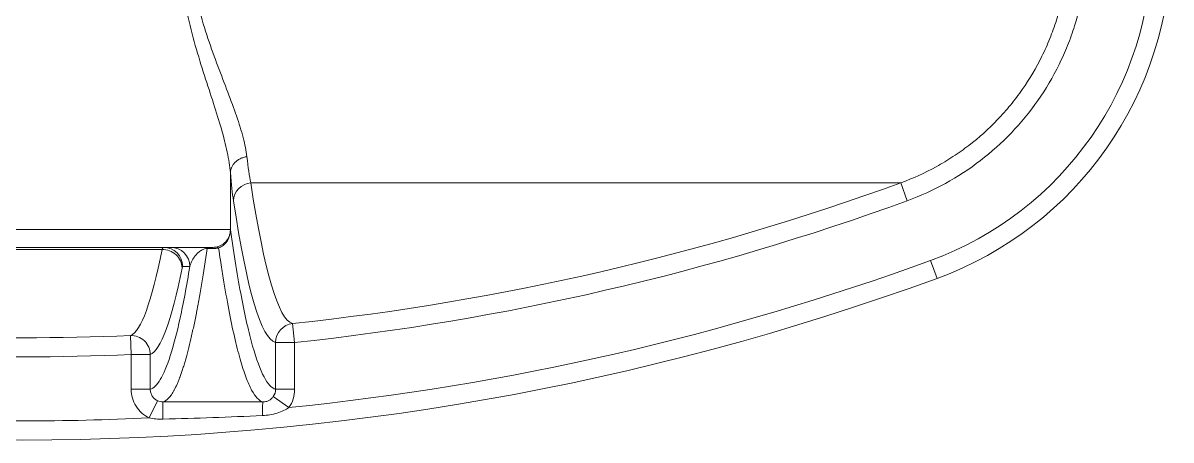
# Model space of a CAD drawing. Header units: millimetres. Extents: x 4664 to 8864, y -38 to 2932.
# Drawn here: x 8059.8 to 8138.4, y 1673.6 to 1702.1 of the extents above; entities that cross this region are included whole.
import ezdxf

# ---------------------------------------------------------------- set-up
doc = ezdxf.new("R2010")
doc.units = ezdxf.units.MM

msp = doc.modelspace()

# ---------------------------------------------------------------- linework, layer by layer
at = {"lineweight": 5}
for p, q in [((8075.415, 1691.176), (8119.932, 1691.176)), ((8119.932, 1691.176), (8120.378, 1689.949)), ((8074.015, 1687.975), (8045.605, 1687.975)), ((8046.804, 1686.756), (8072.816, 1686.756)), ((8072.427, 1686.68), (8072.427, 1686.756)), ((8072.816, 1686.68), (8072.816, 1686.756)), ((8050.286, 1686.606), (8069.333, 1686.606)), ((8072.816, 1686.68), (8072.427, 1686.68)), ((8071.24, 1685.45), (8070.75, 1685.45)), ((8122.417, 1684.632), (8121.969, 1685.859)), ((8078.282, 1681.547), (8078.419, 1680.249)), ((8067.222, 1679.424), (8067.168, 1680.728)), ((8078.419, 1680.249), (8077.115, 1680.249)), ((8077.115, 1677.048), (8077.115, 1680.249)), ((8078.419, 1680.249), (8078.419, 1677.048)), ((8067.222, 1677.048), (8067.222, 1679.424)), ((8067.222, 1679.424), (8068.527, 1679.424)), ((8068.527, 1679.424), (8068.527, 1677.048)), ((8067.222, 1677.048), (8068.527, 1677.048)), ((8078.023, 1675.797), (8076.957, 1676.548)), ((8078.419, 1677.048), (8077.115, 1677.048)), ((8068.457, 1675.087), (8069.021, 1676.264))]:
    msp.add_line(p, q, dxfattribs=at)
for centre, radius, start, end in [((8114.067, 1707.535), 23.071, 290.03158, 0), ((8114.067, 1707.535), 24.377, 290.03158, 0), ((8059.81, 1856.349), 175.775, 276.0323, 290.00117), ((8059.81, 1856.349), 177.081, 276.0323, 290.00117), ((8059.81, 1856.349), 181.468, 275.76036, 290.03158), ((8059.81, 1856.349), 182.774, 249.96842, 290.03158), ((8059.81, 1856.349), 175.775, 267.60091, 272.39909), ((8059.81, 1856.349), 177.081, 267.60091, 272.39909), ((8059.81, 1856.349), 181.468, 267.26879, 272.73121)]:
    msp.add_arc(centre, radius, start, end, dxfattribs=at)
at = {"lineweight": 5, "extrusion": (0, 0, -1)}
for centre, major_axis, ratio, start_param, end_param in [((8075.531, 1689.949), (-1.291, -0.195), 0.943527, 0.158639, 1.623282), ((8078.412, 1856.349), (0, 174.819), 0.052336, 3.15581, 3.475337), ((8077.246, 1856.349), (0, -176.118), 0.052336, 0.014217, 0.333745), ((8073.147, 1687.968), (-0.862, -0.124), 0.938236, 3.293437, 3.320248), ((8075.319, 1687.913), (-1.306, 0.028), 0.064701, 0.053743, 0.061654), ((8069.446, 1685.45), (0, 1.306), 0.99863, 0, 1.570796), ((8069.936, 1685.45), (0, 1.306), 0.99863, 0, 1.570796), ((8073.21, 1685.481), (-0.206, 1.29), 0.402371, 0.002896, 0.377644), ((8066.967, 1856.349), (0, -175.663), 0.052336, 6.022835, 6.26134), ((8069.404, 1685.345), (-1.281, 0.252), 0.964976, 1.329175, 2.940748), ((8068.324, 1856.349), (0, 176.968), 0.052336, 2.881242, 3.119747), ((8078.419, 1680.249), (-0.342, -1.26), 0.998529, 1.305906, 2.770549), ((8067.222, 1679.424), (-0.503, 1.205), 0.998391, 0.354131, 1.965704), ((8069.4, 1674.872), (0, 1.306), 0.005324, 4.81266, 6.269063), ((8076.247, 1674.871), (0, 1.306), 0.027253, 5.003538, 6.269598)]:
    msp.add_ellipse(centre, major_axis=major_axis, ratio=ratio, start_param=start_param, end_param=end_param, dxfattribs=at)
at = {"lineweight": 5}
for points, knots in [([(8074.016, 1691.869), (8073.983, 1692.303), (8073.908, 1692.778), (8073.694, 1693.781), (8073.557, 1694.309), (8073.238, 1695.419), (8073.056, 1696.001), (8072.663, 1697.223), (8072.452, 1697.865), (8072.03, 1699.184), (8071.818, 1699.864), (8071.413, 1701.278), (8071.221, 1702.012), (8070.887, 1703.541), (8070.749, 1704.319), (8070.56, 1705.903), (8070.508, 1706.71), (8070.508, 1707.535)], [0, 0, 0, 0, 0.125, 0.125, 0.25, 0.25, 0.375, 0.375, 0.5, 0.5, 0.625, 0.625, 0.75, 0.75, 0.875, 0.875, 1, 1, 1, 1]), ([(8071.281, 1707.535), (8071.281, 1706.768), (8071.337, 1706.017), (8071.542, 1704.543), (8071.691, 1703.82), (8072.053, 1702.398), (8072.261, 1701.715), (8072.701, 1700.4), (8072.932, 1699.766), (8073.393, 1698.539), (8073.624, 1697.942), (8074.056, 1696.805), (8074.257, 1696.264), (8074.613, 1695.232), (8074.768, 1694.741), (8075.013, 1693.808), (8075.103, 1693.366), (8075.148, 1692.962)], [0, 0, 0, 0, 0.125, 0.125, 0.25, 0.25, 0.375, 0.375, 0.5, 0.5, 0.625, 0.625, 0.75, 0.75, 0.875, 0.875, 1, 1, 1, 1]), ([(8119.932, 1691.176), (8120.772, 1691.482), (8121.582, 1691.849), (8122.753, 1692.492), (8123.137, 1692.722), (8123.883, 1693.21), (8124.244, 1693.466), (8125.296, 1694.274), (8125.952, 1694.863), (8126.869, 1695.821), (8127.164, 1696.152), (8127.73, 1696.842), (8128, 1697.198), (8128.762, 1698.287), (8129.211, 1699.046), (8129.797, 1700.233), (8129.977, 1700.637), (8130.308, 1701.461), (8130.459, 1701.883), (8130.861, 1703.156), (8131.06, 1704.016), (8131.329, 1705.758), (8131.397, 1706.641), (8131.397, 1707.535)], [0, 0, 0, 0, 0.125, 0.125, 0.1875, 0.1875, 0.25, 0.25, 0.375, 0.375, 0.4375, 0.4375, 0.5, 0.5, 0.625, 0.625, 0.6875, 0.6875, 0.75, 0.75, 0.875, 0.875, 1, 1, 1, 1]), ([(8132.702, 1707.535), (8132.702, 1705.613), (8132.412, 1703.74), (8131.694, 1701.459), (8131.531, 1701.006), (8131.175, 1700.12), (8130.981, 1699.686), (8130.352, 1698.41), (8129.869, 1697.594), (8128.777, 1696.033), (8128.163, 1695.285), (8126.849, 1693.912), (8126.143, 1693.28), (8124.637, 1692.122), (8123.83, 1691.594), (8122.152, 1690.673), (8121.281, 1690.278), (8120.378, 1689.949)], [0, 0, 0, 0, 0.25, 0.25, 0.3125, 0.3125, 0.375, 0.375, 0.5, 0.5, 0.625, 0.625, 0.75, 0.75, 0.875, 0.875, 1, 1, 1, 1]), ([(8073.006, 1686.771), (8073.136, 1686.792), (8073.265, 1686.835), (8073.446, 1686.935), (8073.505, 1686.974), (8073.613, 1687.061), (8073.664, 1687.11), (8073.758, 1687.216), (8073.8, 1687.274), (8073.874, 1687.395), (8073.905, 1687.459), (8073.957, 1687.593), (8073.978, 1687.662), (8073.999, 1687.767), (8074.004, 1687.802), (8074.012, 1687.873), (8074.014, 1687.909), (8074.015, 1687.945)], [0, 0, 0, 0, 0.25, 0.25, 0.375, 0.375, 0.5, 0.5, 0.625, 0.625, 0.75, 0.75, 0.875, 0.875, 0.9375, 0.9375, 1, 1, 1, 1]), ([(8074.015, 1687.946), (8074.016, 1687.91), (8074.014, 1687.874), (8074.01, 1687.804), (8074.006, 1687.769), (8073.991, 1687.666), (8073.976, 1687.597), (8073.935, 1687.464), (8073.91, 1687.4), (8073.852, 1687.278), (8073.818, 1687.219), (8073.743, 1687.109), (8073.702, 1687.058), (8073.615, 1686.965), (8073.567, 1686.922), (8073.42, 1686.808), (8073.316, 1686.751), (8073.21, 1686.711)], [0, 0, 0, 0, 0.0625, 0.0625, 0.125, 0.125, 0.25, 0.25, 0.375, 0.375, 0.5, 0.5, 0.625, 0.625, 0.75, 0.75, 1, 1, 1, 1]), ([(8074.015, 1687.975), (8074.015, 1687.974), (8074.015, 1687.973), (8074.015, 1687.963), (8074.015, 1687.955), (8074.015, 1687.946)], [0, 0, 0, 0, 0.093825, 0.093825, 1, 1, 1, 1]), ([(8074.016, 1687.968), (8074.14, 1687.104), (8074.265, 1686.284), (8074.516, 1684.752), (8074.643, 1684.037), (8075.024, 1682.043), (8075.282, 1680.92), (8075.801, 1679.092), (8076.062, 1678.386), (8076.587, 1677.399), (8076.851, 1677.117), (8077.115, 1677.048)], [0, 0, 0, 0, 0.125, 0.125, 0.25, 0.25, 0.5, 0.5, 0.75, 0.75, 1, 1, 1, 1]), ([(8076.247, 1676.177), (8075.988, 1676.244), (8075.729, 1676.518), (8075.339, 1677.241), (8075.207, 1677.54), (8074.944, 1678.246), (8074.813, 1678.652), (8074.552, 1679.571), (8074.422, 1680.084), (8074.163, 1681.215), (8074.034, 1681.834), (8073.778, 1683.176), (8073.65, 1683.899), (8073.46, 1685.06), (8073.397, 1685.46), (8073.293, 1686.146), (8073.252, 1686.427), (8073.21, 1686.711)], [0, 0, 0, 0, 0.250528, 0.250528, 0.379054, 0.379054, 0.507579, 0.507579, 0.636105, 0.636105, 0.76463, 0.76463, 0.893156, 0.893156, 0.957418, 0.957418, 1, 1, 1, 1]), ([(8072.427, 1686.68), (8072.306, 1685.847), (8072.122, 1684.67), (8071.906, 1683.425), (8071.798, 1682.834), (8071.752, 1682.588), (8071.72, 1682.425), (8071.705, 1682.345), (8071.627, 1681.946), (8071.565, 1681.64), (8071.44, 1681.051), (8071.377, 1680.769), (8071.189, 1679.96), (8071.062, 1679.47), (8070.904, 1678.921), (8070.872, 1678.814), (8070.809, 1678.607), (8070.714, 1678.306), (8070.618, 1678.032), (8070.546, 1677.842), (8070.538, 1677.821), (8070.522, 1677.779), (8070.499, 1677.717), (8070.443, 1677.577), (8070.331, 1677.314), (8070.235, 1677.116), (8070.155, 1676.967), (8070.139, 1676.938), (8070.107, 1676.882), (8070.058, 1676.8), (8069.946, 1676.625), (8069.721, 1676.342), (8069.528, 1676.213), (8069.4, 1676.178)], [0, 0, 0, 0, 0.125, 0.1875, 0.21875, 0.234375, 0.234375, 0.25, 0.25, 0.3125, 0.3125, 0.375, 0.375, 0.5, 0.5, 0.53125, 0.53125, 0.5625, 0.625, 0.625, 0.632812, 0.632812, 0.640625, 0.65625, 0.6875, 0.75, 0.75, 0.765625, 0.765625, 0.78125, 0.8125, 0.875, 1, 1, 1, 1]), ([(8072.427, 1686.68), (8072.363, 1686.678), (8072.299, 1686.667), (8072.186, 1686.634), (8072.135, 1686.612), (8072.044, 1686.567), (8072.003, 1686.542), (8071.927, 1686.491), (8071.892, 1686.465), (8071.795, 1686.386), (8071.74, 1686.331), (8071.641, 1686.221), (8071.596, 1686.166), (8071.477, 1685.999), (8071.414, 1685.888), (8071.311, 1685.668), (8071.271, 1685.559), (8071.24, 1685.45)], [0, 0, 0, 0, 0.0625, 0.0625, 0.125, 0.125, 0.1875, 0.1875, 0.25, 0.25, 0.375, 0.375, 0.5, 0.5, 0.75, 0.75, 1, 1, 1, 1]), ([(8068.527, 1677.048), (8068.756, 1677.108), (8068.986, 1677.33), (8069.444, 1678.095), (8069.672, 1678.638), (8070.126, 1680.043), (8070.352, 1680.906), (8070.799, 1682.944), (8071.02, 1684.119), (8071.24, 1685.45)], [0, 0, 0, 0, 0.25, 0.25, 0.5, 0.5, 0.75, 0.75, 1, 1, 1, 1]), ([(8068.457, 1675.087), (8068.091, 1675.263), (8067.777, 1675.541), (8067.339, 1676.235), (8067.222, 1676.637), (8067.222, 1677.048)], [0, 0, 0, 0, 0.5, 0.5, 1, 1, 1, 1]), ([(8068.527, 1677.048), (8068.526, 1676.966), (8068.538, 1676.884), (8068.584, 1676.727), (8068.617, 1676.653), (8068.705, 1676.514), (8068.757, 1676.453), (8068.879, 1676.344), (8068.949, 1676.299), (8069.021, 1676.264)], [0, 0, 0, 0, 0.25, 0.25, 0.5, 0.5, 0.75, 0.75, 1, 1, 1, 1]), ([(8076.247, 1676.177), (8076.317, 1676.177), (8076.386, 1676.185), (8076.521, 1676.218), (8076.587, 1676.243), (8076.709, 1676.307), (8076.766, 1676.347), (8076.87, 1676.439), (8076.916, 1676.49), (8076.957, 1676.548)], [0, 0, 0, 0, 0.25, 0.25, 0.5, 0.5, 0.75, 0.75, 1, 1, 1, 1]), ([(8078.023, 1675.797), (8077.916, 1675.72), (8077.794, 1675.649), (8077.524, 1675.521), (8077.376, 1675.463), (8077.064, 1675.368), (8076.897, 1675.329), (8076.559, 1675.272), (8076.387, 1675.254), (8076.213, 1675.246)], [0, 0, 0, 0, 0.25, 0.25, 0.5, 0.5, 0.75, 0.75, 1, 1, 1, 1])]:
    msp.add_open_spline(points, degree=3, knots=knots, dxfattribs=at)
for points, weights, degree in [([(8075.148, 1692.962), (8074.047, 1692.812), (8074.016, 1691.869)], [1, 0.76132717558, 1], 2), ([(8069.333, 1686.606), (8069.371, 1686.706), (8069.408, 1686.756), (8069.446, 1686.756)], [0.99999998708, 0.999999987287, 0.999999987491, 0.999999987692], 3)]:
    msp.add_rational_spline(points, weights, degree=degree, dxfattribs=at)
for points in [[(8075.148, 1692.962), (8075.231, 1692.225), (8075.32, 1691.631), (8075.415, 1691.176)], [(8074.227, 1689.949), (8074.153, 1690.438), (8074.082, 1691.077), (8074.016, 1691.869)], [(8074.016, 1687.968), (8074.016, 1689.268), (8074.016, 1690.569), (8074.016, 1691.869)], [(8074.015, 1687.975), (8074.015, 1687.973), (8074.016, 1687.97), (8074.016, 1687.968)], [(8072.816, 1686.756), (8072.882, 1686.756), (8072.946, 1686.762), (8073.006, 1686.771)], [(8073.21, 1686.711), (8073.085, 1686.691), (8072.953, 1686.68), (8072.816, 1686.68)], [(8070.75, 1685.45), (8070.736, 1685.45), (8070.722, 1685.415), (8070.708, 1685.345)], [(8076.957, 1676.548), (8077.059, 1676.693), (8077.115, 1676.87), (8077.115, 1677.048)], [(8078.419, 1677.048), (8078.419, 1676.599), (8078.279, 1676.161), (8078.023, 1675.797)], [(8069.021, 1676.264), (8069.139, 1676.208), (8069.267, 1676.178), (8069.4, 1676.178)], [(8069.4, 1676.178), (8071.682, 1676.178), (8073.965, 1676.178), (8076.247, 1676.177)], [(8069.393, 1675.003), (8069.064, 1674.995), (8068.747, 1675.023), (8068.457, 1675.087)], [(8076.213, 1675.246), (8073.945, 1675.144), (8071.67, 1675.063), (8069.393, 1675.003)]]:
    msp.add_open_spline(points, degree=3, dxfattribs=at)

doc.saveas('drawing.dxf')
